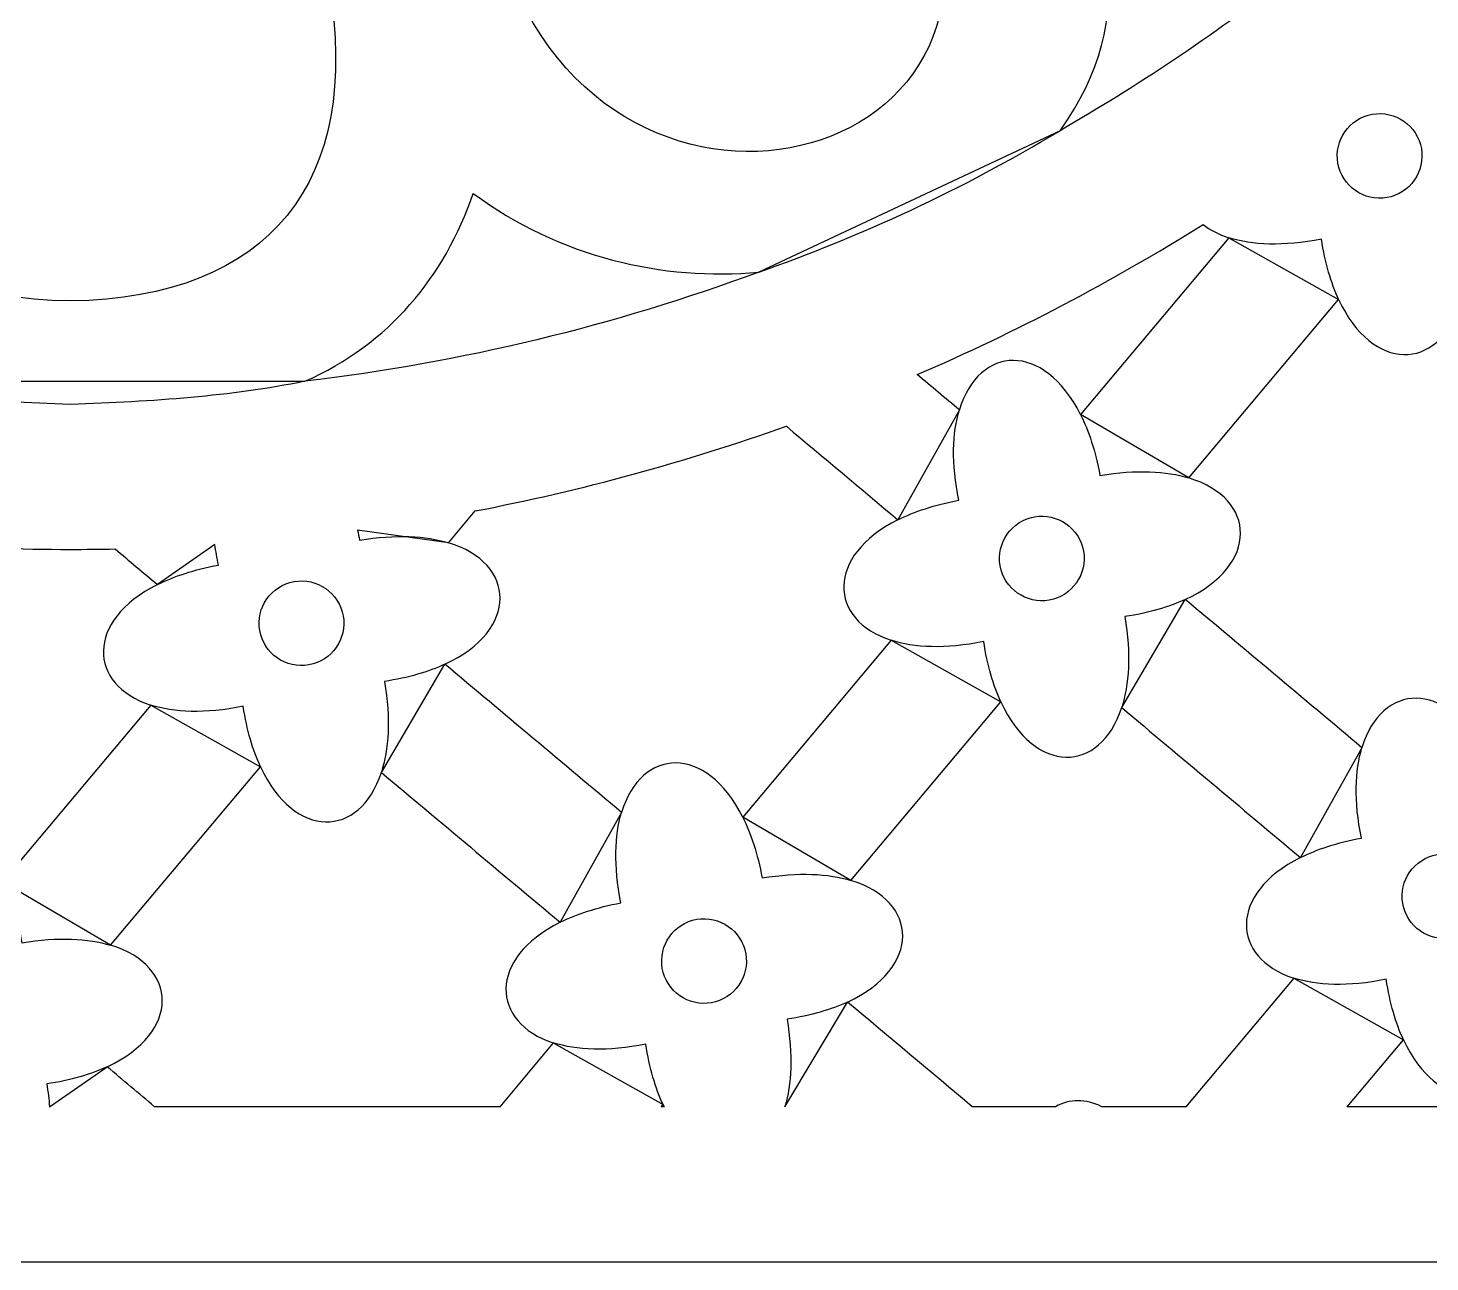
# Model space of a CAD drawing. Header units: centimetres. Extents: x -6 to 6, y -13.4 to 12.5.
# Drawn here: x -0.085 to 2.839, y -13.384 to -10.81 of the extents above; entities that cross this region are included whole.
import ezdxf

# ---------------------------------------------------------------- set-up
doc = ezdxf.new("R2010")
doc.units = ezdxf.units.CM
doc.header["$MEASUREMENT"] = 0
doc.layers.add('layer 1', color=7, linetype='Continuous')

msp = doc.modelspace()

# ---------------------------------------------------------------- linework, layer by layer
at = {"layer": 'layer 1', "color": 242}
for points, knots in [([(-6.01291, 12.507), (-6.01291, 12.507), (6.01826, 12.507), (6.01826, 12.507), (6.01826, 12.507), (6.01826, 12.507), (6.01826, -13.3845), (6.01826, -13.3845), (6.01826, -13.3845), (6.01826, -13.3845), (-6.01291, -13.3845), (-6.01291, -13.3845), (-6.01291, -13.3845), (-6.01291, -13.3845), (-6.01291, 12.507), (-6.01291, 12.507)], [0, 0, 0, 0, 0.2, 0.2, 0.2, 0.2, 0.4, 0.4, 0.4, 0.4, 0.6, 0.6, 0.6, 0.6, 1, 1, 1, 1]), ([(0.33182, -7.58602), (0.30509, -7.59522), (0.27546, -7.60499), (0.24683, -7.61229), (0.24683, -7.61229), (0.46175, -8.61369), (0.67846, -9.61794), (0.89338, -10.61934), (0.89338, -10.61934), (1.0921, -11.35402), (2.09293, -11.1126), (1.76048, -10.42657), (1.76048, -10.42657), (1.28426, -9.48126), (0.80804, -8.53132), (0.33182, -7.58602)], [0, 0, 0, 0, 0.2, 0.2, 0.2, 0.2, 0.4, 0.4, 0.4, 0.4, 0.6, 0.6, 0.6, 0.6, 1, 1, 1, 1]), ([(0.00277, -7.64562), (0.00277, -7.64562), (-0.05145, -7.64372), (-0.05145, -7.64372), (-0.05145, -7.64372), (-0.23119, -8.6516), (-0.35672, -9.71182), (-0.53646, -10.71969), (-0.53646, -10.71969), (-0.60702, -11.12973), (-0.41362, -11.37388), (0.00277, -11.37972), (0.00277, -11.37972), (0.41915, -11.37388), (0.61255, -11.12973), (0.54199, -10.71969), (0.54199, -10.71969), (0.36224, -9.71182), (0.23671, -8.6516), (0.05697, -7.64372), (0.05697, -7.64372), (0.05697, -7.64372), (0.00277, -7.64562), (0.00277, -7.64562)], [0, 0, 0, 0, 0.1428571, 0.1428571, 0.1428571, 0.1428571, 0.2857143, 0.2857143, 0.2857143, 0.2857143, 0.4285714, 0.4285714, 0.4285714, 0.4285714, 0.5714286, 0.5714286, 0.5714286, 0.5714286, 0.7142857, 0.7142857, 0.7142857, 0.7142857, 1, 1, 1, 1]), ([(2.06715, -11.02447), (2.22987, -10.9307), (2.3857, -10.82623), (2.53367, -10.71201), (2.53367, -10.71201), (2.41857, -10.73031), (2.28672, -10.71127), (2.16326, -10.66536), (2.16326, -10.66536), (2.18043, -10.78925), (2.15328, -10.90476), (2.06715, -11.02447)], [0, 0, 0, 0, 0.25, 0.25, 0.25, 0.25, 0.5, 0.5, 0.5, 0.5, 1, 1, 1, 1]), ([(2.82084, -11.06185), (2.8124, -11.01395), (2.76644, -10.98177), (2.71853, -10.99022), (2.71853, -10.99022), (2.67063, -10.99867), (2.63845, -11.04462), (2.64689, -11.09253), (2.64689, -11.09253), (2.65534, -11.14043), (2.7013, -11.17261), (2.7492, -11.16416), (2.7492, -11.16416), (2.79711, -11.15572), (2.82929, -11.10976), (2.82084, -11.06185)], [0, 0, 0, 0, 0.2, 0.2, 0.2, 0.2, 0.4, 0.4, 0.4, 0.4, 0.6, 0.6, 0.6, 0.6, 1, 1, 1, 1]), ([(2.06715, -11.02447), (1.86261, -11.14764), (1.6528, -11.24449), (1.43862, -11.31954), (1.43862, -11.31954), (1.43862, -11.31954), (2.06715, -11.02447), (2.06715, -11.02447)], [0, 0, 0, 0, 0.3333333, 0.3333333, 0.3333333, 0.3333333, 1, 1, 1, 1]), ([(0.49199, -11.54737), (0.82065, -11.5085), (1.13775, -11.43099), (1.43862, -11.31954), (1.43862, -11.31954), (1.24013, -11.33824), (1.02249, -11.28831), (0.84317, -11.15537), (0.84317, -11.15537), (0.78359, -11.32914), (0.66813, -11.46939), (0.49199, -11.54737)], [0, 0, 0, 0, 0.25, 0.25, 0.25, 0.25, 0.5, 0.5, 0.5, 0.5, 1, 1, 1, 1]), ([(2.36548, -11.22042), (2.17577, -11.33903), (1.97661, -11.44383), (1.76944, -11.53341), (1.76944, -11.53341), (1.79869, -11.55795), (1.82795, -11.5825), (1.85721, -11.60705), (1.85721, -11.60705), (1.89802, -11.47162), (2.03365, -11.46397), (2.10997, -11.61675), (2.10997, -11.61675), (2.10997, -11.61675), (2.41952, -11.24784), (2.41952, -11.24784), (2.41952, -11.24784), (2.39812, -11.24091), (2.38006, -11.23154), (2.36548, -11.22042)], [0, 0, 0, 0, 0.1666667, 0.1666667, 0.1666667, 0.1666667, 0.3333333, 0.3333333, 0.3333333, 0.3333333, 0.5, 0.5, 0.5, 0.5, 0.6666667, 0.6666667, 0.6666667, 0.6666667, 1, 1, 1, 1]), ([(2.41953, -11.24783), (2.46757, -11.26337), (2.5324, -11.26671), (2.61255, -11.25046), (2.61255, -11.25046), (2.62004, -11.30039), (2.63255, -11.34228), (2.64834, -11.37642), (2.64834, -11.37642), (2.64834, -11.37642), (2.41953, -11.24783), (2.41953, -11.24783)], [0, 0, 0, 0, 0.25, 0.25, 0.25, 0.25, 0.5, 0.5, 0.5, 0.5, 1, 1, 1, 1]), ([(2.69695, -12.31167), (2.73777, -12.17625), (2.8734, -12.1686), (2.94971, -12.32138), (2.94971, -12.32138), (2.94971, -12.32138), (3.25927, -11.95247), (3.25927, -11.95247), (3.25927, -11.95247), (3.12813, -11.91005), (3.12232, -11.77656), (3.27342, -11.70109), (3.27342, -11.70109), (3.14912, -11.59679), (3.02483, -11.49249), (2.90054, -11.3882), (2.90054, -11.3882), (2.85607, -11.52621), (2.71922, -11.52973), (2.64834, -11.37642), (2.64834, -11.37642), (2.64834, -11.37642), (2.33578, -11.74892), (2.33578, -11.74892), (2.33578, -11.74892), (2.4781, -11.79187), (2.4834, -11.93084), (2.32846, -12.00248), (2.32846, -12.00248), (2.45128, -12.10553), (2.57412, -12.20861), (2.69695, -12.31167)], [0, 0, 0, 0, 0.1111111, 0.1111111, 0.1111111, 0.1111111, 0.2222222, 0.2222222, 0.2222222, 0.2222222, 0.3333333, 0.3333333, 0.3333333, 0.3333333, 0.4444444, 0.4444444, 0.4444444, 0.4444444, 0.5555556, 0.5555556, 0.5555556, 0.5555556, 0.6666667, 0.6666667, 0.6666667, 0.6666667, 0.7777778, 0.7777778, 0.7777778, 0.7777778, 1, 1, 1, 1]), ([(-0.48647, -11.54737), (-0.33126, -11.57882), (-0.17044, -11.58976), (0.00277, -11.59546), (0.00277, -11.59546), (0.17597, -11.58976), (0.33679, -11.57882), (0.49199, -11.54737), (0.49199, -11.54737), (0.49199, -11.54737), (-0.48647, -11.54737), (-0.48647, -11.54737)], [0, 0, 0, 0, 0.25, 0.25, 0.25, 0.25, 0.5, 0.5, 0.5, 0.5, 1, 1, 1, 1]), ([(1.85721, -11.60705), (1.84287, -11.65462), (1.8402, -11.71792), (1.85597, -11.79562), (1.85597, -11.79562), (1.80538, -11.80503), (1.76321, -11.81914), (1.72904, -11.83621), (1.72904, -11.83621), (1.72904, -11.83621), (1.85721, -11.60705), (1.85721, -11.60705)], [0, 0, 0, 0, 0.25, 0.25, 0.25, 0.25, 0.5, 0.5, 0.5, 0.5, 1, 1, 1, 1]), ([(2.33578, -11.74892), (2.28872, -11.73472), (2.22674, -11.73098), (2.15056, -11.74367), (2.15056, -11.74367), (2.14115, -11.69309), (2.12704, -11.65092), (2.10997, -11.61675), (2.10997, -11.61675), (2.10997, -11.61675), (2.33578, -11.74892), (2.33578, -11.74892)], [0, 0, 0, 0, 0.25, 0.25, 0.25, 0.25, 0.5, 0.5, 0.5, 0.5, 1, 1, 1, 1]), ([(1.4963, -11.64092), (1.28654, -11.71558), (1.06965, -11.77498), (0.84698, -11.81779), (0.84698, -11.81779), (0.84698, -11.81779), (0.79139, -11.88404), (0.79139, -11.88404), (0.79139, -11.88404), (0.93373, -11.92699), (0.93902, -12.06596), (0.78408, -12.1376), (0.78408, -12.1376), (0.9069, -12.24065), (1.02974, -12.34373), (1.15257, -12.44679), (1.15257, -12.44679), (1.19339, -12.31137), (1.32902, -12.30372), (1.40534, -12.4565), (1.40534, -12.4565), (1.40534, -12.4565), (1.71489, -12.08759), (1.71489, -12.08759), (1.71489, -12.08759), (1.58376, -12.04517), (1.57795, -11.91168), (1.72904, -11.83621), (1.72904, -11.83621), (1.65146, -11.77111), (1.57388, -11.70601), (1.4963, -11.64092)], [0, 0, 0, 0, 0.1111111, 0.1111111, 0.1111111, 0.1111111, 0.2222222, 0.2222222, 0.2222222, 0.2222222, 0.3333333, 0.3333333, 0.3333333, 0.3333333, 0.4444444, 0.4444444, 0.4444444, 0.4444444, 0.5555556, 0.5555556, 0.5555556, 0.5555556, 0.6666667, 0.6666667, 0.6666667, 0.6666667, 0.7777778, 0.7777778, 0.7777778, 0.7777778, 1, 1, 1, 1]), ([(2.1162, -11.9016), (2.10776, -11.8537), (2.0618, -11.82152), (2.0139, -11.82997), (2.0139, -11.82997), (1.966, -11.83842), (1.93381, -11.88438), (1.94226, -11.93228), (1.94226, -11.93228), (1.95071, -11.98018), (1.99667, -12.01236), (2.04457, -12.00391), (2.04457, -12.00391), (2.09247, -11.99547), (2.12465, -11.94951), (2.1162, -11.9016)], [0, 0, 0, 0, 0.2, 0.2, 0.2, 0.2, 0.4, 0.4, 0.4, 0.4, 0.6, 0.6, 0.6, 0.6, 1, 1, 1, 1]), ([(0.09607, -11.89699), (0.06504, -11.89763), (0.03394, -11.89796), (0.00277, -11.89796), (0.00277, -11.89796), (-0.20692, -11.89796), (-0.41331, -11.8834), (-0.61545, -11.85525), (-0.61545, -11.85525), (-0.61545, -11.85525), (-0.75298, -12.01916), (-0.75298, -12.01916), (-0.75298, -12.01916), (-0.61065, -12.06211), (-0.60536, -12.20108), (-0.7603, -12.27272), (-0.7603, -12.27272), (-0.63747, -12.37577), (-0.51464, -12.47885), (-0.39181, -12.58192), (-0.39181, -12.58192), (-0.35099, -12.44649), (-0.21535, -12.43884), (-0.13905, -12.59162), (-0.13905, -12.59162), (-0.13905, -12.59162), (0.17051, -12.22271), (0.17051, -12.22271), (0.17051, -12.22271), (0.03938, -12.18029), (0.03357, -12.0468), (0.18466, -11.97133), (0.18466, -11.97133), (0.15513, -11.94654), (0.1256, -11.92177), (0.09607, -11.89699)], [0, 0, 0, 0, 0.1, 0.1, 0.1, 0.1, 0.2, 0.2, 0.2, 0.2, 0.3, 0.3, 0.3, 0.3, 0.4, 0.4, 0.4, 0.4, 0.5, 0.5, 0.5, 0.5, 0.6, 0.6, 0.6, 0.6, 0.7, 0.7, 0.7, 0.7, 0.8, 0.8, 0.8, 0.8, 1, 1, 1, 1]), ([(0.7914, -11.88404), (0.74434, -11.86984), (0.68236, -11.8661), (0.60618, -11.8788), (0.60618, -11.8788), (0.60485, -11.87164), (0.60342, -11.86466), (0.60191, -11.85784), (0.60191, -11.85784), (0.60191, -11.85784), (0.7914, -11.88404), (0.7914, -11.88404)], [0, 0, 0, 0, 0.25, 0.25, 0.25, 0.25, 0.5, 0.5, 0.5, 0.5, 1, 1, 1, 1]), ([(0.30453, -11.88784), (0.30624, -11.90161), (0.30858, -11.91591), (0.31159, -11.93074), (0.31159, -11.93074), (0.261, -11.94015), (0.21883, -11.95426), (0.18466, -11.97133), (0.18466, -11.97133), (0.18466, -11.97133), (0.30453, -11.88784), (0.30453, -11.88784)], [0, 0, 0, 0, 0.25, 0.25, 0.25, 0.25, 0.5, 0.5, 0.5, 0.5, 1, 1, 1, 1]), ([(0.57183, -12.03672), (0.56338, -11.98882), (0.51742, -11.95665), (0.46952, -11.96509), (0.46952, -11.96509), (0.42162, -11.97354), (0.38943, -12.0195), (0.39789, -12.0674), (0.39789, -12.0674), (0.40633, -12.1153), (0.45229, -12.14748), (0.50019, -12.13903), (0.50019, -12.13903), (0.54809, -12.13059), (0.58027, -12.08463), (0.57183, -12.03672)], [0, 0, 0, 0, 0.2, 0.2, 0.2, 0.2, 0.4, 0.4, 0.4, 0.4, 0.6, 0.6, 0.6, 0.6, 1, 1, 1, 1]), ([(2.1959, -12.22795), (2.21123, -12.18038), (2.2156, -12.11686), (2.2025, -12.03826), (2.2025, -12.03826), (2.25243, -12.03077), (2.29431, -12.01825), (2.32845, -12.00247), (2.32845, -12.00247), (2.32845, -12.00247), (2.1959, -12.22795), (2.1959, -12.22795)], [0, 0, 0, 0, 0.25, 0.25, 0.25, 0.25, 0.5, 0.5, 0.5, 0.5, 1, 1, 1, 1]), ([(1.71489, -12.08758), (1.76294, -12.10312), (1.82777, -12.10646), (1.90791, -12.09021), (1.90791, -12.09021), (1.9154, -12.14015), (1.92793, -12.18203), (1.94371, -12.21617), (1.94371, -12.21617), (1.94371, -12.21617), (1.71489, -12.08758), (1.71489, -12.08758)], [0, 0, 0, 0, 0.25, 0.25, 0.25, 0.25, 0.5, 0.5, 0.5, 0.5, 1, 1, 1, 1]), ([(0.65152, -12.36307), (0.66685, -12.3155), (0.67123, -12.25198), (0.65812, -12.17338), (0.65812, -12.17338), (0.70805, -12.16589), (0.74994, -12.15337), (0.78407, -12.13759), (0.78407, -12.13759), (0.78407, -12.13759), (0.65152, -12.36307), (0.65152, -12.36307)], [0, 0, 0, 0, 0.25, 0.25, 0.25, 0.25, 0.5, 0.5, 0.5, 0.5, 1, 1, 1, 1]), ([(0.17052, -12.2227), (0.21856, -12.23824), (0.28339, -12.24158), (0.36353, -12.22533), (0.36353, -12.22533), (0.37102, -12.27527), (0.38355, -12.31715), (0.39933, -12.35129), (0.39933, -12.35129), (0.39933, -12.35129), (0.17052, -12.2227), (0.17052, -12.2227)], [0, 0, 0, 0, 0.25, 0.25, 0.25, 0.25, 0.5, 0.5, 0.5, 0.5, 1, 1, 1, 1]), ([(2.05768, -13.06058), (2.08691, -13.04432), (2.12119, -13.0439), (2.15457, -13.06058), (2.15457, -13.06058), (2.15457, -13.06058), (2.32945, -13.06058), (2.32945, -13.06058), (2.32945, -13.06058), (2.32945, -13.06058), (2.55464, -12.79221), (2.55464, -12.79221), (2.55464, -12.79221), (2.4235, -12.7498), (2.41769, -12.61631), (2.56878, -12.54084), (2.56878, -12.54084), (2.44449, -12.43654), (2.3202, -12.33225), (2.1959, -12.22795), (2.1959, -12.22795), (2.15143, -12.36596), (2.01458, -12.36948), (1.94371, -12.21617), (1.94371, -12.21617), (1.94371, -12.21617), (1.63114, -12.58867), (1.63114, -12.58867), (1.63114, -12.58867), (1.77347, -12.63162), (1.77876, -12.77059), (1.62382, -12.84222), (1.62382, -12.84222), (1.71056, -12.915), (1.7973, -12.98779), (1.88405, -13.06058), (1.88405, -13.06058), (1.88405, -13.06058), (2.05768, -13.06058), (2.05768, -13.06058)], [0, 0, 0, 0, 0.0909091, 0.0909091, 0.0909091, 0.0909091, 0.1818182, 0.1818182, 0.1818182, 0.1818182, 0.2727273, 0.2727273, 0.2727273, 0.2727273, 0.3636364, 0.3636364, 0.3636364, 0.3636364, 0.4545455, 0.4545455, 0.4545455, 0.4545455, 0.5454545, 0.5454545, 0.5454545, 0.5454545, 0.6363636, 0.6363636, 0.6363636, 0.6363636, 0.7272727, 0.7272727, 0.7272727, 0.7272727, 0.8181818, 0.8181818, 0.8181818, 0.8181818, 1, 1, 1, 1]), ([(2.69695, -12.31167), (2.68261, -12.35925), (2.67995, -12.42255), (2.69571, -12.50025), (2.69571, -12.50025), (2.64513, -12.50966), (2.60296, -12.52377), (2.56878, -12.54084), (2.56878, -12.54084), (2.56878, -12.54084), (2.69695, -12.31167), (2.69695, -12.31167)], [0, 0, 0, 0, 0.25, 0.25, 0.25, 0.25, 0.5, 0.5, 0.5, 0.5, 1, 1, 1, 1]), ([(0.89845, -13.06058), (0.89845, -13.06058), (1.01026, -12.92733), (1.01026, -12.92733), (1.01026, -12.92733), (0.87912, -12.88492), (0.87331, -12.75143), (1.02441, -12.67596), (1.02441, -12.67596), (0.90011, -12.57166), (0.77582, -12.46737), (0.65153, -12.36308), (0.65153, -12.36308), (0.60705, -12.50108), (0.4702, -12.5046), (0.39933, -12.35129), (0.39933, -12.35129), (0.39933, -12.35129), (0.08676, -12.72379), (0.08676, -12.72379), (0.08676, -12.72379), (0.2291, -12.76674), (0.23438, -12.90571), (0.07944, -12.97734), (0.07944, -12.97734), (0.11251, -13.00509), (0.14557, -13.03284), (0.17863, -13.06058), (0.17863, -13.06058), (0.17863, -13.06058), (0.89845, -13.06058), (0.89845, -13.06058)], [0, 0, 0, 0, 0.1111111, 0.1111111, 0.1111111, 0.1111111, 0.2222222, 0.2222222, 0.2222222, 0.2222222, 0.3333333, 0.3333333, 0.3333333, 0.3333333, 0.4444444, 0.4444444, 0.4444444, 0.4444444, 0.5555556, 0.5555556, 0.5555556, 0.5555556, 0.6666667, 0.6666667, 0.6666667, 0.6666667, 0.7777778, 0.7777778, 0.7777778, 0.7777778, 1, 1, 1, 1]), ([(1.15257, -12.44679), (1.13823, -12.49438), (1.13557, -12.55767), (1.15133, -12.63537), (1.15133, -12.63537), (1.10075, -12.64478), (1.05858, -12.65889), (1.02441, -12.67596), (1.02441, -12.67596), (1.02441, -12.67596), (1.15257, -12.44679), (1.15257, -12.44679)], [0, 0, 0, 0, 0.25, 0.25, 0.25, 0.25, 0.5, 0.5, 0.5, 0.5, 1, 1, 1, 1]), ([(1.63114, -12.58867), (1.58409, -12.57447), (1.5221, -12.57073), (1.44592, -12.58343), (1.44592, -12.58343), (1.43651, -12.53284), (1.4224, -12.49067), (1.40534, -12.4565), (1.40534, -12.4565), (1.40534, -12.4565), (1.63114, -12.58867), (1.63114, -12.58867)], [0, 0, 0, 0, 0.25, 0.25, 0.25, 0.25, 0.5, 0.5, 0.5, 0.5, 1, 1, 1, 1]), ([(2.95595, -12.60623), (2.9475, -12.55833), (2.90154, -12.52615), (2.85364, -12.5346), (2.85364, -12.5346), (2.80574, -12.54305), (2.77355, -12.589), (2.78201, -12.6369), (2.78201, -12.6369), (2.79045, -12.68481), (2.83641, -12.71699), (2.88432, -12.70854), (2.88432, -12.70854), (2.93221, -12.7001), (2.9644, -12.65414), (2.95595, -12.60623)], [0, 0, 0, 0, 0.2, 0.2, 0.2, 0.2, 0.4, 0.4, 0.4, 0.4, 0.6, 0.6, 0.6, 0.6, 1, 1, 1, 1]), ([(0.08676, -12.72379), (0.03971, -12.70959), (-0.02227, -12.70585), (-0.09846, -12.71855), (-0.09846, -12.71855), (-0.10787, -12.66796), (-0.12198, -12.62579), (-0.13905, -12.59162), (-0.13905, -12.59162), (-0.13905, -12.59162), (0.08676, -12.72379), (0.08676, -12.72379)], [0, 0, 0, 0, 0.25, 0.25, 0.25, 0.25, 0.5, 0.5, 0.5, 0.5, 1, 1, 1, 1]), ([(1.41158, -12.74135), (1.40312, -12.69345), (1.35716, -12.66128), (1.30927, -12.66972), (1.30927, -12.66972), (1.26136, -12.67817), (1.22918, -12.72412), (1.23763, -12.77203), (1.23763, -12.77203), (1.24607, -12.81993), (1.29203, -12.85211), (1.33994, -12.84366), (1.33994, -12.84366), (1.38784, -12.83522), (1.42002, -12.78926), (1.41158, -12.74135)], [0, 0, 0, 0, 0.2, 0.2, 0.2, 0.2, 0.4, 0.4, 0.4, 0.4, 0.6, 0.6, 0.6, 0.6, 1, 1, 1, 1]), ([(2.55464, -12.79221), (2.60269, -12.80775), (2.66751, -12.81109), (2.74766, -12.79483), (2.74766, -12.79483), (2.75514, -12.84477), (2.76767, -12.88666), (2.78345, -12.92079), (2.78345, -12.92079), (2.78345, -12.92079), (2.55464, -12.79221), (2.55464, -12.79221)], [0, 0, 0, 0, 0.25, 0.25, 0.25, 0.25, 0.5, 0.5, 0.5, 0.5, 1, 1, 1, 1]), ([(1.49344, -13.06058), (1.50698, -13.01386), (1.51032, -12.95275), (1.49786, -12.87801), (1.49786, -12.87801), (1.5478, -12.87052), (1.58968, -12.858), (1.62382, -12.84222), (1.62382, -12.84222), (1.62382, -12.84222), (1.49344, -13.06058), (1.49344, -13.06058)], [0, 0, 0, 0, 0.25, 0.25, 0.25, 0.25, 0.5, 0.5, 0.5, 0.5, 1, 1, 1, 1]), ([(3.18818, -13.06058), (3.13733, -13.01791), (3.08649, -12.97525), (3.03565, -12.93258), (3.03565, -12.93258), (2.99117, -13.07059), (2.85433, -13.07411), (2.78345, -12.92079), (2.78345, -12.92079), (2.78345, -12.92079), (2.66616, -13.06058), (2.66616, -13.06058), (2.66616, -13.06058), (2.66616, -13.06058), (3.18818, -13.06058), (3.18818, -13.06058)], [0, 0, 0, 0, 0.2, 0.2, 0.2, 0.2, 0.4, 0.4, 0.4, 0.4, 0.6, 0.6, 0.6, 0.6, 1, 1, 1, 1]), ([(1.01026, -12.92733), (1.05831, -12.94287), (1.12313, -12.94621), (1.20328, -12.92995), (1.20328, -12.92995), (1.21077, -12.9799), (1.22329, -13.02178), (1.23907, -13.05591), (1.23907, -13.05591), (1.23907, -13.05591), (1.01026, -12.92733), (1.01026, -12.92733)], [0, 0, 0, 0, 0.25, 0.25, 0.25, 0.25, 0.5, 0.5, 0.5, 0.5, 1, 1, 1, 1]), ([(-0.04053, -13.06058), (-0.04179, -13.04543), (-0.04377, -13.02961), (-0.04652, -13.01313), (-0.04652, -13.01313), (0.00342, -13.00564), (0.04531, -12.99312), (0.07944, -12.97734), (0.07944, -12.97734), (0.07944, -12.97734), (-0.04053, -13.06058), (-0.04053, -13.06058)], [0, 0, 0, 0, 0.25, 0.25, 0.25, 0.25, 0.5, 0.5, 0.5, 0.5, 1, 1, 1, 1]), ([(1.24127, -13.06058), (1.24053, -13.05904), (1.2398, -13.05748), (1.23907, -13.05591), (1.23907, -13.05591), (1.23907, -13.05591), (1.23516, -13.06058), (1.23516, -13.06058), (1.23516, -13.06058), (1.23516, -13.06058), (1.24127, -13.06058), (1.24127, -13.06058)], [0, 0, 0, 0, 0.25, 0.25, 0.25, 0.25, 0.5, 0.5, 0.5, 0.5, 1, 1, 1, 1])]:
    msp.add_open_spline(points, degree=3, knots=knots, dxfattribs=at)
at = {"layer": 'layer 1', "color": 242, "lineweight": 9}
for points, knots in [([(-6.01291, 12.507), (-6.01291, 12.507), (6.01826, 12.507), (6.01826, 12.507), (6.01826, 12.507), (6.01826, 12.507), (6.01826, -13.3845), (6.01826, -13.3845), (6.01826, -13.3845), (6.01826, -13.3845), (-6.01291, -13.3845), (-6.01291, -13.3845), (-6.01291, -13.3845), (-6.01291, -13.3845), (-6.01291, 12.507), (-6.01291, 12.507)], [0, 0, 0, 0, 0.2, 0.2, 0.2, 0.2, 0.4, 0.4, 0.4, 0.4, 0.6, 0.6, 0.6, 0.6, 1, 1, 1, 1]), ([(0.33182, -7.58602), (0.30509, -7.59522), (0.27546, -7.60499), (0.24683, -7.61229), (0.24683, -7.61229), (0.46175, -8.61369), (0.67846, -9.61794), (0.89338, -10.61934), (0.89338, -10.61934), (1.0921, -11.35402), (2.09293, -11.1126), (1.76048, -10.42657), (1.76048, -10.42657), (1.28426, -9.48126), (0.80804, -8.53132), (0.33182, -7.58602)], [0, 0, 0, 0, 0.2, 0.2, 0.2, 0.2, 0.4, 0.4, 0.4, 0.4, 0.6, 0.6, 0.6, 0.6, 1, 1, 1, 1]), ([(0.00277, -7.64562), (0.00277, -7.64562), (-0.05145, -7.64372), (-0.05145, -7.64372), (-0.05145, -7.64372), (-0.23119, -8.6516), (-0.35672, -9.71182), (-0.53646, -10.71969), (-0.53646, -10.71969), (-0.60702, -11.12973), (-0.41362, -11.37388), (0.00277, -11.37972), (0.00277, -11.37972), (0.41915, -11.37388), (0.61255, -11.12973), (0.54199, -10.71969), (0.54199, -10.71969), (0.36224, -9.71182), (0.23671, -8.6516), (0.05697, -7.64372), (0.05697, -7.64372), (0.05697, -7.64372), (0.00277, -7.64562), (0.00277, -7.64562)], [0, 0, 0, 0, 0.1428571, 0.1428571, 0.1428571, 0.1428571, 0.2857143, 0.2857143, 0.2857143, 0.2857143, 0.4285714, 0.4285714, 0.4285714, 0.4285714, 0.5714286, 0.5714286, 0.5714286, 0.5714286, 0.7142857, 0.7142857, 0.7142857, 0.7142857, 1, 1, 1, 1]), ([(2.06715, -11.02447), (2.22987, -10.9307), (2.3857, -10.82623), (2.53367, -10.71201), (2.53367, -10.71201), (2.41857, -10.73031), (2.28672, -10.71127), (2.16326, -10.66536), (2.16326, -10.66536), (2.18043, -10.78925), (2.15328, -10.90476), (2.06715, -11.02447)], [0, 0, 0, 0, 0.25, 0.25, 0.25, 0.25, 0.5, 0.5, 0.5, 0.5, 1, 1, 1, 1]), ([(2.82084, -11.06185), (2.8124, -11.01395), (2.76644, -10.98177), (2.71853, -10.99022), (2.71853, -10.99022), (2.67063, -10.99867), (2.63845, -11.04462), (2.64689, -11.09253), (2.64689, -11.09253), (2.65534, -11.14043), (2.7013, -11.17261), (2.7492, -11.16416), (2.7492, -11.16416), (2.79711, -11.15572), (2.82929, -11.10976), (2.82084, -11.06185)], [0, 0, 0, 0, 0.2, 0.2, 0.2, 0.2, 0.4, 0.4, 0.4, 0.4, 0.6, 0.6, 0.6, 0.6, 1, 1, 1, 1]), ([(0.49199, -11.54737), (0.82065, -11.5085), (1.13775, -11.43099), (1.43862, -11.31954), (1.43862, -11.31954), (1.24013, -11.33824), (1.02249, -11.28831), (0.84317, -11.15537), (0.84317, -11.15537), (0.78359, -11.32914), (0.66813, -11.46939), (0.49199, -11.54737)], [0, 0, 0, 0, 0.25, 0.25, 0.25, 0.25, 0.5, 0.5, 0.5, 0.5, 1, 1, 1, 1]), ([(2.36548, -11.22042), (2.17577, -11.33903), (1.97661, -11.44383), (1.76944, -11.53341), (1.76944, -11.53341), (1.79869, -11.55795), (1.82795, -11.5825), (1.85721, -11.60705), (1.85721, -11.60705), (1.89802, -11.47162), (2.03365, -11.46397), (2.10997, -11.61675), (2.10997, -11.61675), (2.10997, -11.61675), (2.41952, -11.24784), (2.41952, -11.24784), (2.41952, -11.24784), (2.39812, -11.24091), (2.38006, -11.23154), (2.36548, -11.22042)], [0, 0, 0, 0, 0.1666667, 0.1666667, 0.1666667, 0.1666667, 0.3333333, 0.3333333, 0.3333333, 0.3333333, 0.5, 0.5, 0.5, 0.5, 0.6666667, 0.6666667, 0.6666667, 0.6666667, 1, 1, 1, 1]), ([(2.41953, -11.24783), (2.46757, -11.26337), (2.5324, -11.26671), (2.61255, -11.25046), (2.61255, -11.25046), (2.62004, -11.30039), (2.63255, -11.34228), (2.64834, -11.37642)], [0, 0, 0, 0, 0.3333333, 0.3333333, 0.3333333, 0.3333333, 1, 1, 1, 1]), ([(2.69695, -12.31167), (2.73777, -12.17625), (2.8734, -12.1686), (2.94971, -12.32138), (2.94971, -12.32138), (2.94971, -12.32138), (3.25927, -11.95247), (3.25927, -11.95247), (3.25927, -11.95247), (3.12813, -11.91005), (3.12232, -11.77656), (3.27342, -11.70109), (3.27342, -11.70109), (3.14912, -11.59679), (3.02483, -11.49249), (2.90054, -11.3882), (2.90054, -11.3882), (2.85607, -11.52621), (2.71922, -11.52973), (2.64834, -11.37642), (2.64834, -11.37642), (2.64834, -11.37642), (2.33578, -11.74892), (2.33578, -11.74892), (2.33578, -11.74892), (2.4781, -11.79187), (2.4834, -11.93084), (2.32846, -12.00248), (2.32846, -12.00248), (2.45128, -12.10553), (2.57412, -12.20861), (2.69695, -12.31167)], [0, 0, 0, 0, 0.1111111, 0.1111111, 0.1111111, 0.1111111, 0.2222222, 0.2222222, 0.2222222, 0.2222222, 0.3333333, 0.3333333, 0.3333333, 0.3333333, 0.4444444, 0.4444444, 0.4444444, 0.4444444, 0.5555556, 0.5555556, 0.5555556, 0.5555556, 0.6666667, 0.6666667, 0.6666667, 0.6666667, 0.7777778, 0.7777778, 0.7777778, 0.7777778, 1, 1, 1, 1]), ([(-0.48647, -11.54737), (-0.33126, -11.57882), (-0.17044, -11.58976), (0.00277, -11.59546), (0.00277, -11.59546), (0.17597, -11.58976), (0.33679, -11.57882), (0.49199, -11.54737)], [0, 0, 0, 0, 0.3333333, 0.3333333, 0.3333333, 0.3333333, 1, 1, 1, 1]), ([(1.85721, -11.60705), (1.84287, -11.65462), (1.8402, -11.71792), (1.85597, -11.79562), (1.85597, -11.79562), (1.80538, -11.80503), (1.76321, -11.81914), (1.72904, -11.83621)], [0, 0, 0, 0, 0.3333333, 0.3333333, 0.3333333, 0.3333333, 1, 1, 1, 1]), ([(2.33578, -11.74892), (2.28872, -11.73472), (2.22674, -11.73098), (2.15056, -11.74367), (2.15056, -11.74367), (2.14115, -11.69309), (2.12704, -11.65092), (2.10997, -11.61675)], [0, 0, 0, 0, 0.3333333, 0.3333333, 0.3333333, 0.3333333, 1, 1, 1, 1]), ([(1.4963, -11.64092), (1.28654, -11.71558), (1.06965, -11.77498), (0.84698, -11.81779), (0.84698, -11.81779), (0.84698, -11.81779), (0.79139, -11.88404), (0.79139, -11.88404), (0.79139, -11.88404), (0.93373, -11.92699), (0.93902, -12.06596), (0.78408, -12.1376), (0.78408, -12.1376), (0.9069, -12.24065), (1.02974, -12.34373), (1.15257, -12.44679), (1.15257, -12.44679), (1.19339, -12.31137), (1.32902, -12.30372), (1.40534, -12.4565), (1.40534, -12.4565), (1.40534, -12.4565), (1.71489, -12.08759), (1.71489, -12.08759), (1.71489, -12.08759), (1.58376, -12.04517), (1.57795, -11.91168), (1.72904, -11.83621), (1.72904, -11.83621), (1.65146, -11.77111), (1.57388, -11.70601), (1.4963, -11.64092)], [0, 0, 0, 0, 0.1111111, 0.1111111, 0.1111111, 0.1111111, 0.2222222, 0.2222222, 0.2222222, 0.2222222, 0.3333333, 0.3333333, 0.3333333, 0.3333333, 0.4444444, 0.4444444, 0.4444444, 0.4444444, 0.5555556, 0.5555556, 0.5555556, 0.5555556, 0.6666667, 0.6666667, 0.6666667, 0.6666667, 0.7777778, 0.7777778, 0.7777778, 0.7777778, 1, 1, 1, 1]), ([(2.1162, -11.9016), (2.10776, -11.8537), (2.0618, -11.82152), (2.0139, -11.82997), (2.0139, -11.82997), (1.966, -11.83842), (1.93381, -11.88438), (1.94226, -11.93228), (1.94226, -11.93228), (1.95071, -11.98018), (1.99667, -12.01236), (2.04457, -12.00391), (2.04457, -12.00391), (2.09247, -11.99547), (2.12465, -11.94951), (2.1162, -11.9016)], [0, 0, 0, 0, 0.2, 0.2, 0.2, 0.2, 0.4, 0.4, 0.4, 0.4, 0.6, 0.6, 0.6, 0.6, 1, 1, 1, 1]), ([(0.09607, -11.89699), (0.06504, -11.89763), (0.03394, -11.89796), (0.00277, -11.89796), (0.00277, -11.89796), (-0.20692, -11.89796), (-0.41331, -11.8834), (-0.61545, -11.85525), (-0.61545, -11.85525), (-0.61545, -11.85525), (-0.75298, -12.01916), (-0.75298, -12.01916), (-0.75298, -12.01916), (-0.61065, -12.06211), (-0.60536, -12.20108), (-0.7603, -12.27272), (-0.7603, -12.27272), (-0.63747, -12.37577), (-0.51464, -12.47885), (-0.39181, -12.58192), (-0.39181, -12.58192), (-0.35099, -12.44649), (-0.21535, -12.43884), (-0.13905, -12.59162), (-0.13905, -12.59162), (-0.13905, -12.59162), (0.17051, -12.22271), (0.17051, -12.22271), (0.17051, -12.22271), (0.03938, -12.18029), (0.03357, -12.0468), (0.18466, -11.97133), (0.18466, -11.97133), (0.15513, -11.94654), (0.1256, -11.92177), (0.09607, -11.89699)], [0, 0, 0, 0, 0.1, 0.1, 0.1, 0.1, 0.2, 0.2, 0.2, 0.2, 0.3, 0.3, 0.3, 0.3, 0.4, 0.4, 0.4, 0.4, 0.5, 0.5, 0.5, 0.5, 0.6, 0.6, 0.6, 0.6, 0.7, 0.7, 0.7, 0.7, 0.8, 0.8, 0.8, 0.8, 1, 1, 1, 1]), ([(0.7914, -11.88404), (0.74434, -11.86984), (0.68236, -11.8661), (0.60618, -11.8788), (0.60618, -11.8788), (0.60485, -11.87164), (0.60342, -11.86466), (0.60191, -11.85784)], [0, 0, 0, 0, 0.3333333, 0.3333333, 0.3333333, 0.3333333, 1, 1, 1, 1]), ([(0.30453, -11.88784), (0.30624, -11.90161), (0.30858, -11.91591), (0.31159, -11.93074), (0.31159, -11.93074), (0.261, -11.94015), (0.21883, -11.95426), (0.18466, -11.97133)], [0, 0, 0, 0, 0.3333333, 0.3333333, 0.3333333, 0.3333333, 1, 1, 1, 1]), ([(0.57183, -12.03672), (0.56338, -11.98882), (0.51742, -11.95665), (0.46952, -11.96509), (0.46952, -11.96509), (0.42162, -11.97354), (0.38943, -12.0195), (0.39789, -12.0674), (0.39789, -12.0674), (0.40633, -12.1153), (0.45229, -12.14748), (0.50019, -12.13903), (0.50019, -12.13903), (0.54809, -12.13059), (0.58027, -12.08463), (0.57183, -12.03672)], [0, 0, 0, 0, 0.2, 0.2, 0.2, 0.2, 0.4, 0.4, 0.4, 0.4, 0.6, 0.6, 0.6, 0.6, 1, 1, 1, 1]), ([(2.1959, -12.22795), (2.21123, -12.18038), (2.2156, -12.11686), (2.2025, -12.03826), (2.2025, -12.03826), (2.25243, -12.03077), (2.29431, -12.01825), (2.32845, -12.00247)], [0, 0, 0, 0, 0.3333333, 0.3333333, 0.3333333, 0.3333333, 1, 1, 1, 1]), ([(1.71489, -12.08758), (1.76294, -12.10312), (1.82777, -12.10646), (1.90791, -12.09021), (1.90791, -12.09021), (1.9154, -12.14015), (1.92793, -12.18203), (1.94371, -12.21617)], [0, 0, 0, 0, 0.3333333, 0.3333333, 0.3333333, 0.3333333, 1, 1, 1, 1]), ([(0.65152, -12.36307), (0.66685, -12.3155), (0.67123, -12.25198), (0.65812, -12.17338), (0.65812, -12.17338), (0.70805, -12.16589), (0.74994, -12.15337), (0.78407, -12.13759)], [0, 0, 0, 0, 0.3333333, 0.3333333, 0.3333333, 0.3333333, 1, 1, 1, 1]), ([(0.17052, -12.2227), (0.21856, -12.23824), (0.28339, -12.24158), (0.36353, -12.22533), (0.36353, -12.22533), (0.37102, -12.27527), (0.38355, -12.31715), (0.39933, -12.35129)], [0, 0, 0, 0, 0.3333333, 0.3333333, 0.3333333, 0.3333333, 1, 1, 1, 1]), ([(2.05768, -13.06058), (2.08691, -13.04432), (2.12119, -13.0439), (2.15457, -13.06058), (2.15457, -13.06058), (2.15457, -13.06058), (2.32945, -13.06058), (2.32945, -13.06058), (2.32945, -13.06058), (2.32945, -13.06058), (2.55464, -12.79221), (2.55464, -12.79221), (2.55464, -12.79221), (2.4235, -12.7498), (2.41769, -12.61631), (2.56878, -12.54084), (2.56878, -12.54084), (2.44449, -12.43654), (2.3202, -12.33225), (2.1959, -12.22795), (2.1959, -12.22795), (2.15143, -12.36596), (2.01458, -12.36948), (1.94371, -12.21617), (1.94371, -12.21617), (1.94371, -12.21617), (1.63114, -12.58867), (1.63114, -12.58867), (1.63114, -12.58867), (1.77347, -12.63162), (1.77876, -12.77059), (1.62382, -12.84222), (1.62382, -12.84222), (1.71056, -12.915), (1.7973, -12.98779), (1.88405, -13.06058), (1.88405, -13.06058), (1.88405, -13.06058), (2.05768, -13.06058), (2.05768, -13.06058)], [0, 0, 0, 0, 0.0909091, 0.0909091, 0.0909091, 0.0909091, 0.1818182, 0.1818182, 0.1818182, 0.1818182, 0.2727273, 0.2727273, 0.2727273, 0.2727273, 0.3636364, 0.3636364, 0.3636364, 0.3636364, 0.4545455, 0.4545455, 0.4545455, 0.4545455, 0.5454545, 0.5454545, 0.5454545, 0.5454545, 0.6363636, 0.6363636, 0.6363636, 0.6363636, 0.7272727, 0.7272727, 0.7272727, 0.7272727, 0.8181818, 0.8181818, 0.8181818, 0.8181818, 1, 1, 1, 1]), ([(2.69695, -12.31167), (2.68261, -12.35925), (2.67995, -12.42255), (2.69571, -12.50025), (2.69571, -12.50025), (2.64513, -12.50966), (2.60296, -12.52377), (2.56878, -12.54084)], [0, 0, 0, 0, 0.3333333, 0.3333333, 0.3333333, 0.3333333, 1, 1, 1, 1]), ([(0.89845, -13.06058), (0.89845, -13.06058), (1.01026, -12.92733), (1.01026, -12.92733), (1.01026, -12.92733), (0.87912, -12.88492), (0.87331, -12.75143), (1.02441, -12.67596), (1.02441, -12.67596), (0.90011, -12.57166), (0.77582, -12.46737), (0.65153, -12.36308), (0.65153, -12.36308), (0.60705, -12.50108), (0.4702, -12.5046), (0.39933, -12.35129), (0.39933, -12.35129), (0.39933, -12.35129), (0.08676, -12.72379), (0.08676, -12.72379), (0.08676, -12.72379), (0.2291, -12.76674), (0.23438, -12.90571), (0.07944, -12.97734), (0.07944, -12.97734), (0.11251, -13.00509), (0.14557, -13.03284), (0.17863, -13.06058), (0.17863, -13.06058), (0.17863, -13.06058), (0.89845, -13.06058), (0.89845, -13.06058)], [0, 0, 0, 0, 0.1111111, 0.1111111, 0.1111111, 0.1111111, 0.2222222, 0.2222222, 0.2222222, 0.2222222, 0.3333333, 0.3333333, 0.3333333, 0.3333333, 0.4444444, 0.4444444, 0.4444444, 0.4444444, 0.5555556, 0.5555556, 0.5555556, 0.5555556, 0.6666667, 0.6666667, 0.6666667, 0.6666667, 0.7777778, 0.7777778, 0.7777778, 0.7777778, 1, 1, 1, 1]), ([(1.15257, -12.44679), (1.13823, -12.49438), (1.13557, -12.55767), (1.15133, -12.63537), (1.15133, -12.63537), (1.10075, -12.64478), (1.05858, -12.65889), (1.02441, -12.67596)], [0, 0, 0, 0, 0.3333333, 0.3333333, 0.3333333, 0.3333333, 1, 1, 1, 1]), ([(1.63114, -12.58867), (1.58409, -12.57447), (1.5221, -12.57073), (1.44592, -12.58343), (1.44592, -12.58343), (1.43651, -12.53284), (1.4224, -12.49067), (1.40534, -12.4565)], [0, 0, 0, 0, 0.3333333, 0.3333333, 0.3333333, 0.3333333, 1, 1, 1, 1]), ([(2.95595, -12.60623), (2.9475, -12.55833), (2.90154, -12.52615), (2.85364, -12.5346), (2.85364, -12.5346), (2.80574, -12.54305), (2.77355, -12.589), (2.78201, -12.6369), (2.78201, -12.6369), (2.79045, -12.68481), (2.83641, -12.71699), (2.88432, -12.70854), (2.88432, -12.70854), (2.93221, -12.7001), (2.9644, -12.65414), (2.95595, -12.60623)], [0, 0, 0, 0, 0.2, 0.2, 0.2, 0.2, 0.4, 0.4, 0.4, 0.4, 0.6, 0.6, 0.6, 0.6, 1, 1, 1, 1]), ([(0.08676, -12.72379), (0.03971, -12.70959), (-0.02227, -12.70585), (-0.09846, -12.71855), (-0.09846, -12.71855), (-0.10787, -12.66796), (-0.12198, -12.62579), (-0.13905, -12.59162)], [0, 0, 0, 0, 0.3333333, 0.3333333, 0.3333333, 0.3333333, 1, 1, 1, 1]), ([(1.41158, -12.74135), (1.40312, -12.69345), (1.35716, -12.66128), (1.30927, -12.66972), (1.30927, -12.66972), (1.26136, -12.67817), (1.22918, -12.72412), (1.23763, -12.77203), (1.23763, -12.77203), (1.24607, -12.81993), (1.29203, -12.85211), (1.33994, -12.84366), (1.33994, -12.84366), (1.38784, -12.83522), (1.42002, -12.78926), (1.41158, -12.74135)], [0, 0, 0, 0, 0.2, 0.2, 0.2, 0.2, 0.4, 0.4, 0.4, 0.4, 0.6, 0.6, 0.6, 0.6, 1, 1, 1, 1]), ([(2.55464, -12.79221), (2.60269, -12.80775), (2.66751, -12.81109), (2.74766, -12.79483), (2.74766, -12.79483), (2.75514, -12.84477), (2.76767, -12.88666), (2.78345, -12.92079)], [0, 0, 0, 0, 0.3333333, 0.3333333, 0.3333333, 0.3333333, 1, 1, 1, 1]), ([(1.49344, -13.06058), (1.50698, -13.01386), (1.51032, -12.95275), (1.49786, -12.87801), (1.49786, -12.87801), (1.5478, -12.87052), (1.58968, -12.858), (1.62382, -12.84222)], [0, 0, 0, 0, 0.3333333, 0.3333333, 0.3333333, 0.3333333, 1, 1, 1, 1]), ([(3.18818, -13.06058), (3.13733, -13.01791), (3.08649, -12.97525), (3.03565, -12.93258), (3.03565, -12.93258), (2.99117, -13.07059), (2.85433, -13.07411), (2.78345, -12.92079), (2.78345, -12.92079), (2.78345, -12.92079), (2.66616, -13.06058), (2.66616, -13.06058), (2.66616, -13.06058), (2.66616, -13.06058), (3.18818, -13.06058), (3.18818, -13.06058)], [0, 0, 0, 0, 0.2, 0.2, 0.2, 0.2, 0.4, 0.4, 0.4, 0.4, 0.6, 0.6, 0.6, 0.6, 1, 1, 1, 1]), ([(1.01026, -12.92733), (1.05831, -12.94287), (1.12313, -12.94621), (1.20328, -12.92995), (1.20328, -12.92995), (1.21077, -12.9799), (1.22329, -13.02178), (1.23907, -13.05591)], [0, 0, 0, 0, 0.3333333, 0.3333333, 0.3333333, 0.3333333, 1, 1, 1, 1]), ([(-0.04053, -13.06058), (-0.04179, -13.04543), (-0.04377, -13.02961), (-0.04652, -13.01313), (-0.04652, -13.01313), (0.00342, -13.00564), (0.04531, -12.99312), (0.07944, -12.97734)], [0, 0, 0, 0, 0.3333333, 0.3333333, 0.3333333, 0.3333333, 1, 1, 1, 1]), ([(1.24127, -13.06058), (1.24053, -13.05904), (1.2398, -13.05748), (1.23907, -13.05591), (1.23907, -13.05591), (1.23907, -13.05591), (1.23516, -13.06058), (1.23516, -13.06058), (1.23516, -13.06058), (1.23516, -13.06058), (1.24127, -13.06058), (1.24127, -13.06058)], [0, 0, 0, 0, 0.25, 0.25, 0.25, 0.25, 0.5, 0.5, 0.5, 0.5, 1, 1, 1, 1])]:
    msp.add_open_spline(points, degree=3, knots=knots, dxfattribs=at)
msp.add_open_spline([(2.06715, -11.02447), (1.86261, -11.14764), (1.6528, -11.24449), (1.43862, -11.31954)], degree=3, dxfattribs=at)

doc.saveas('drawing.dxf')
